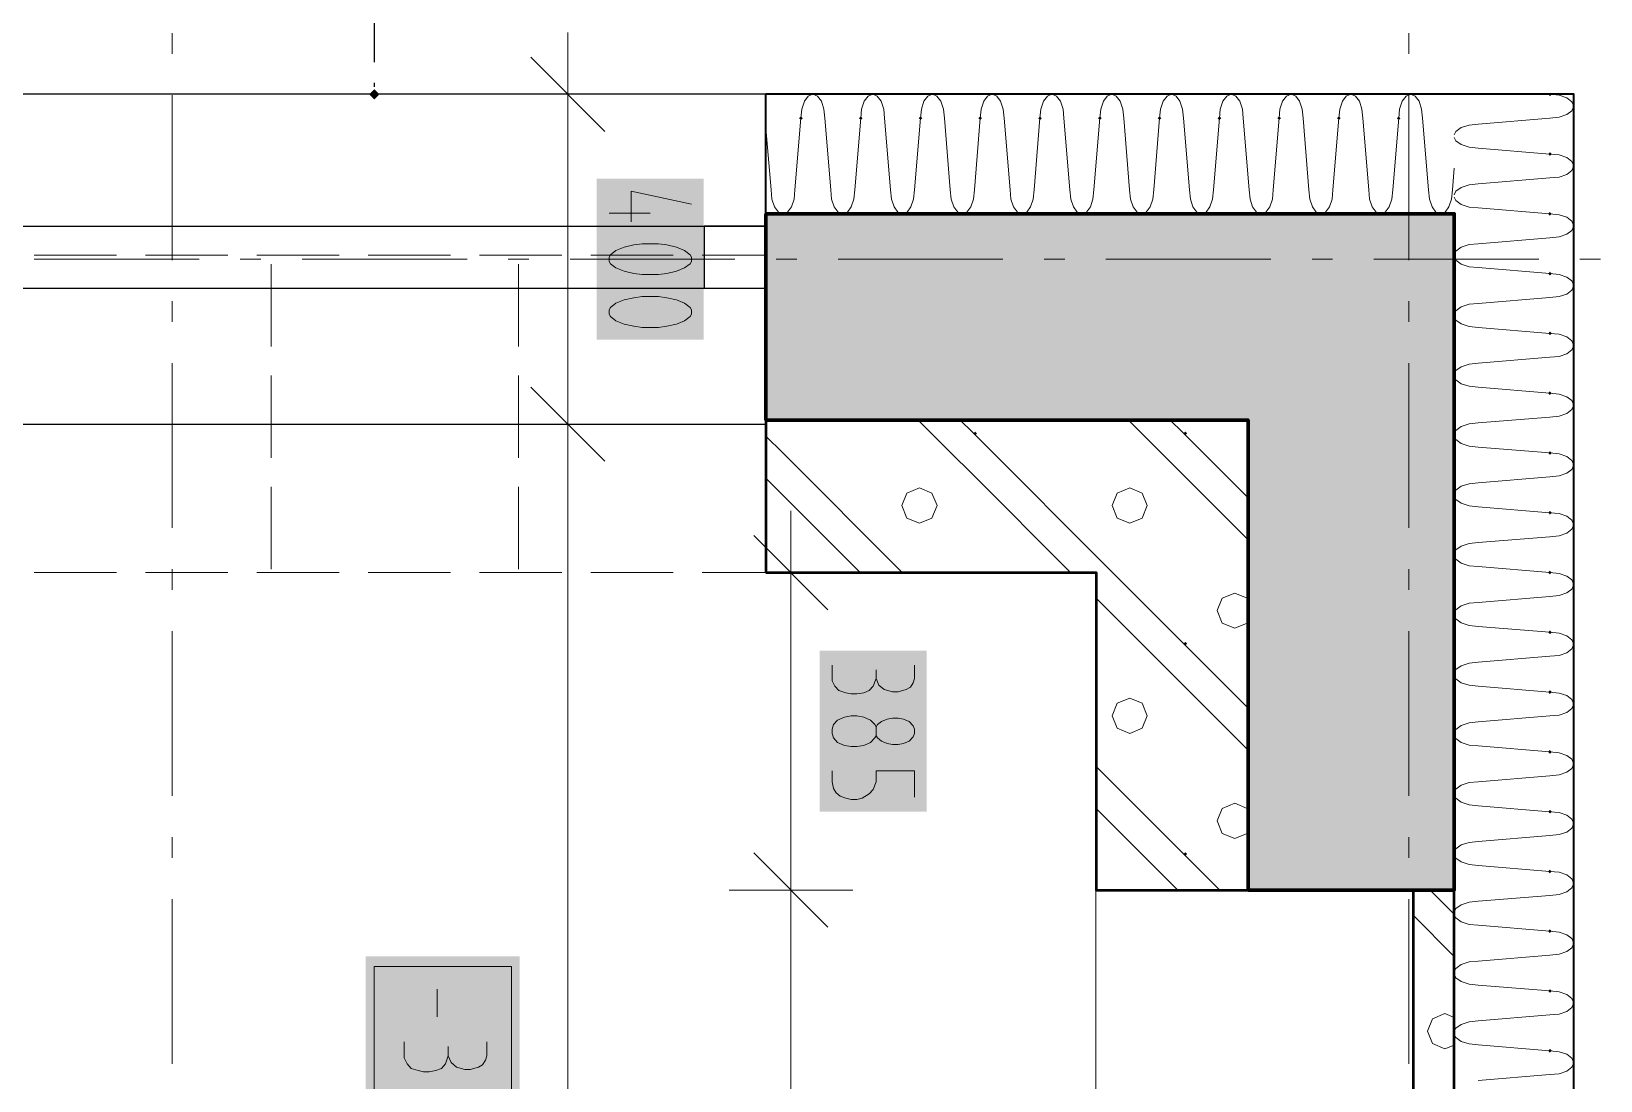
# Model space of a CAD drawing. Header units: millimetres. Extents: x 0 to 594, y 0 to 420.
# Drawn here: x 454.54 to 469.53, y 293.34 to 303.36 of the extents above; entities that cross this region are included whole.
import ezdxf

# ---------------------------------------------------------------- set-up
doc = ezdxf.new("R2010")
doc.units = ezdxf.units.MM
doc.header["$LTSCALE"] = 8
for name, color, linetype in [('PDF_Dokresleni nad rovinou rezu', 7, 'Continuous'), ('PDF_Instalacni prizdivky', 7, 'Continuous'), ('PDF_Koty delkove', 7, 'Continuous'), ('PDF_Koty vyskove-pudorysy', 7, 'Continuous'), ('PDF_Obecne 0.25', 7, 'Continuous'), ('PDF_Okna', 7, 'Continuous'), ('PDF_Omitka', 7, 'Continuous'), ('PDF_Osy hlavni', 7, 'Continuous'), ('PDF_Steny obvodove nosne', 7, 'Continuous'), ('PDF_Vestaveny nabytek', 7, 'Continuous'), ('PDF_Zatepleni', 7, 'Continuous')]:
    doc.layers.add(name, color=color, linetype=linetype)

msp = doc.modelspace()

# ---------------------------------------------------------------- linework, layer by layer
at = {"layer": 'PDF_Dokresleni nad rovinou rezu', "lineweight": 25}
for points in [[(457.815, 303.858), (457.815, 303.071)], [(457.815, 302.874), (457.815, 302.835)]]:
    msp.add_lwpolyline(points, dxfattribs=at)
at = {"layer": 'PDF_Dokresleni nad rovinou rezu', "lineweight": 25, "transparency": 33554559}
msp.add_solid([(457.815, 302.813), (457.864, 302.764), (457.766, 302.764), (457.815, 302.714)], dxfattribs=at)
at = {"layer": 'PDF_Instalacni prizdivky', "lineweight": 50}
for points in [[(461.555, 298.197), (464.709, 298.197), (464.709, 295.165), (466.161, 295.165), (466.161, 299.65), (466.122, 299.65), (464.709, 299.65), (461.555, 299.65), (461.555, 299.614)], [(468.13, 278.63), (468.13, 295.165), (467.736, 295.165), (467.736, 278.63)]]:
    msp.add_lwpolyline(points, close=True, dxfattribs=at)
at = {"layer": 'PDF_Instalacni prizdivky', "lineweight": 9}
for points in [[(463.012, 299.65), (463.323, 299.339), (463.524, 299.138), (464.465, 298.197)], [(463.413, 299.65), (463.524, 299.539)], [(465.02, 299.65), (465.331, 299.339), (465.532, 299.138), (466.161, 298.508)], [(465.421, 299.65), (465.532, 299.539)], [(461.555, 299.5), (461.717, 299.339)], [(463.524, 299.539), (463.725, 299.339)], [(465.532, 299.539), (465.732, 299.339)], [(461.717, 299.339), (462.858, 298.197)], [(463.725, 299.339), (464.709, 298.354)], [(465.732, 299.339), (466.161, 298.909)], [(461.555, 299.098), (462.457, 298.197)], [(464.709, 298.354), (465.532, 297.531)], [(464.709, 297.952), (465.331, 297.331), (465.532, 297.13), (466.161, 296.5)], [(466.161, 297.931), (466.153, 297.952), (466.034, 298.001), (465.914, 297.952), (465.865, 297.833), (465.914, 297.713), (466.034, 297.664), (466.153, 297.713), (466.161, 297.734)], [(465.532, 297.531), (465.732, 297.331)], [(465.732, 297.331), (466.161, 296.902)], [(464.709, 296.346), (465.532, 295.524)], [(464.709, 295.944), (465.331, 295.323), (465.488, 295.165)], [(466.161, 295.923), (466.153, 295.944), (466.034, 295.993), (465.914, 295.944), (465.865, 295.825), (465.914, 295.705), (466.034, 295.656), (466.153, 295.705), (466.161, 295.726)], [(465.532, 295.524), (465.732, 295.323)], [(465.732, 295.323), (465.89, 295.165)], [(467.898, 295.165), (468.13, 294.933)], [(467.736, 294.925), (468.13, 294.531)], [(468.13, 293.949), (468.041, 293.986), (467.922, 293.936), (467.873, 293.817), (467.922, 293.698), (468.041, 293.648), (468.13, 293.685)]]:
    msp.add_lwpolyline(points, dxfattribs=at)
for points in [[(463.022, 298.668), (463.141, 298.717), (463.19, 298.837), (463.141, 298.956), (463.022, 299.005), (462.902, 298.956), (462.853, 298.837), (462.902, 298.717)], [(465.03, 298.668), (465.149, 298.717), (465.198, 298.837), (465.149, 298.956), (465.03, 299.005), (464.91, 298.956), (464.861, 298.837), (464.91, 298.717)], [(465.03, 296.66), (465.149, 296.709), (465.198, 296.829), (465.149, 296.948), (465.03, 296.997), (464.91, 296.948), (464.861, 296.829), (464.91, 296.709)]]:
    msp.add_lwpolyline(points, close=True, dxfattribs=at)
at = {"layer": 'PDF_Instalacni prizdivky', "lineweight": 9, "transparency": 33554559}
for points in [[(461.555, 299.534), (461.564, 299.525), (461.555, 299.517)], [(463.554, 299.543), (463.572, 299.525), (463.536, 299.525), (463.554, 299.508)], [(465.562, 299.543), (465.579, 299.525), (465.544, 299.525), (465.562, 299.508)], [(465.562, 297.535), (465.579, 297.517), (465.544, 297.517), (465.562, 297.5)], [(465.562, 295.527), (465.579, 295.51), (465.544, 295.51), (465.562, 295.492)]]:
    msp.add_solid(points, dxfattribs=at)
at = {"layer": 'PDF_Koty delkove', "lineweight": 18}
for points in [[(459.663, 302.764), (459.663, 303.354)], [(459.309, 303.118), (460.017, 302.409)], [(459.072, 302.764), (459.663, 302.764), (460.253, 302.764)], [(459.663, 302.764), (459.663, 302.311), (459.663, 299.614), (459.663, 263.433), (459.663, 262.803), (459.663, 203.906), (459.663, 202.921), (459.663, 200.953), (459.663, 186.976), (459.663, 186.189), (459.663, 155.402), (459.663, 152.291), (459.663, 150.48)], [(460.267, 301.546), (460.267, 301.84), (460.844, 301.713)], [(460.057, 301.629), (460.45, 301.629)], [(460.7, 301.304), (460.608, 301.325), (460.53, 301.336), (460.372, 301.336), (460.294, 301.325), (460.201, 301.304), (460.123, 301.272), (460.07, 301.231), (460.057, 301.209), (460.057, 301.168), (460.07, 301.146), (460.123, 301.105), (460.201, 301.073), (460.294, 301.052), (460.372, 301.042)], [(460.372, 301.042), (460.53, 301.042), (460.608, 301.052), (460.7, 301.073), (460.779, 301.105), (460.831, 301.146), (460.844, 301.168), (460.844, 301.209), (460.831, 301.231), (460.779, 301.272), (460.7, 301.304)], [(459.309, 299.968), (460.017, 299.26)], [(459.072, 299.614), (459.663, 299.614), (460.253, 299.614)], [(461.793, 298.197), (461.793, 298.787)], [(461.439, 298.551), (462.148, 297.842)], [(461.203, 298.197), (461.793, 298.197), (462.384, 298.197)], [(461.793, 298.197), (461.793, 297.807), (461.793, 295.165), (461.793, 278.63), (461.793, 275.598), (461.793, 263.433)], [(462.187, 297.311), (462.187, 297.164), (462.214, 297.111), (462.253, 297.069), (462.318, 297.048), (462.371, 297.038), (462.424, 297.038), (462.489, 297.048), (462.541, 297.069), (462.581, 297.111), (462.607, 297.185)], [(462.974, 297.311), (462.974, 297.185), (462.962, 297.142), (462.935, 297.101), (462.896, 297.079), (462.818, 297.059), (462.765, 297.059), (462.686, 297.079), (462.633, 297.122), (462.607, 297.185), (462.607, 297.268)], [(462.371, 296.534), (462.424, 296.534), (462.489, 296.545), (462.555, 296.575), (462.594, 296.618), (462.607, 296.638), (462.607, 296.723), (462.594, 296.744), (462.555, 296.786), (462.489, 296.817), (462.424, 296.828), (462.371, 296.828), (462.306, 296.817), (462.24, 296.786), (462.2, 296.744)], [(462.607, 296.723), (462.621, 296.744), (462.66, 296.775), (462.712, 296.796), (462.765, 296.807), (462.818, 296.807), (462.87, 296.796), (462.922, 296.775), (462.962, 296.733), (462.974, 296.701), (462.974, 296.66), (462.962, 296.628), (462.922, 296.586), (462.87, 296.565), (462.818, 296.555), (462.765, 296.555), (462.712, 296.565), (462.66, 296.586), (462.621, 296.618), (462.607, 296.638)], [(462.2, 296.744), (462.187, 296.701), (462.187, 296.66), (462.2, 296.618), (462.24, 296.575), (462.306, 296.545), (462.371, 296.534)], [(462.974, 296.051), (462.974, 296.303), (462.607, 296.303), (462.607, 296.197), (462.581, 296.124), (462.541, 296.082), (462.476, 296.041), (462.424, 296.03), (462.371, 296.03), (462.318, 296.041), (462.266, 296.061), (462.227, 296.093), (462.2, 296.134), (462.187, 296.197), (462.187, 296.303)], [(461.439, 295.52), (462.148, 294.811)], [(461.203, 295.165), (461.793, 295.165), (462.384, 295.165)]]:
    msp.add_lwpolyline(points, dxfattribs=at)
msp.add_lwpolyline([(460.372, 300.538), (460.53, 300.538), (460.608, 300.548), (460.7, 300.569), (460.779, 300.601), (460.831, 300.642), (460.844, 300.664), (460.844, 300.705), (460.831, 300.727), (460.779, 300.768), (460.7, 300.8), (460.608, 300.821), (460.53, 300.832), (460.372, 300.832), (460.294, 300.821), (460.201, 300.8), (460.123, 300.768), (460.07, 300.727), (460.057, 300.705), (460.057, 300.664), (460.07, 300.642), (460.123, 300.601), (460.201, 300.569), (460.294, 300.548)], close=True, dxfattribs=at)
at = {"layer": 'PDF_Koty delkove', "color": 7, "lineweight": 18, "true_color": 0xffffff, "transparency": 33554559}
for points in [[(459.938, 301.958), (459.938, 300.42), (460.962, 301.958), (460.962, 300.42)], [(462.069, 297.45), (462.069, 295.912), (463.092, 297.45), (463.092, 295.912)]]:
    msp.add_solid(points, dxfattribs=at)
at = {"layer": 'PDF_Koty vyskove-pudorysy', "lineweight": 18}
msp.add_lwpolyline([(457.813, 294.436), (457.813, 291.352), (459.125, 291.352), (459.125, 294.436)], close=True, dxfattribs=at)
for points in [[(458.417, 294.217), (458.417, 293.954)], [(458.101, 293.714), (458.101, 293.561), (458.128, 293.506), (458.168, 293.462), (458.233, 293.441), (458.286, 293.43), (458.338, 293.43), (458.404, 293.441), (458.456, 293.462), (458.495, 293.506), (458.522, 293.583)], [(458.889, 293.714), (458.889, 293.583), (458.876, 293.539), (458.849, 293.495), (458.81, 293.473), (458.732, 293.451), (458.679, 293.451), (458.601, 293.473), (458.548, 293.517), (458.522, 293.583), (458.522, 293.67)]]:
    msp.add_lwpolyline(points, dxfattribs=at)
at = {"layer": 'PDF_Koty vyskove-pudorysy', "color": 7, "lineweight": 25, "true_color": 0xffffff, "transparency": 33554559}
msp.add_solid([(457.734, 294.531), (457.734, 291.476), (459.204, 294.531), (459.204, 291.476)], dxfattribs=at)
at = {"layer": 'PDF_Obecne 0.25', "lineweight": 25}
msp.add_lwpolyline([(467.736, 295.165), (467.736, 278.63)], dxfattribs=at)
at = {"layer": 'PDF_Okna', "lineweight": 25}
for points in [[(461.555, 302.764), (449.744, 302.764)], [(449.744, 301.504), (461.555, 301.504)], [(449.744, 300.913), (461.555, 300.913)], [(449.744, 299.614), (461.555, 299.614)]]:
    msp.add_lwpolyline(points, dxfattribs=at)
msp.add_lwpolyline([(461.555, 301.504), (460.965, 301.504), (460.965, 300.913), (461.555, 300.913)], close=True, dxfattribs=at)
at = {"layer": 'PDF_Omitka', "lineweight": 35}
for points in [[(461.555, 299.65), (461.555, 299.653)], [(461.555, 299.65), (464.709, 299.65), (466.122, 299.65), (466.122, 299.653), (461.555, 299.653)]]:
    msp.add_lwpolyline(points, dxfattribs=at)
at = {"layer": 'PDF_Osy hlavni', "lineweight": 18}
for points in [[(455.886, 303.15), (455.886, 303.347), (455.886, 303.15)], [(467.697, 303.347), (467.697, 303.15)], [(455.886, 301.181), (455.886, 302.756), (455.886, 301.181)], [(467.697, 302.756), (467.697, 301.181)], [(454.567, 301.189), (456.142, 301.189)], [(456.535, 301.189), (456.732, 301.189)], [(457.126, 301.189), (458.701, 301.189)], [(459.094, 301.189), (459.291, 301.189)], [(459.685, 301.189), (461.26, 301.189)], [(461.653, 301.189), (461.85, 301.189)], [(462.244, 301.189), (463.819, 301.189)], [(464.212, 301.189), (464.409, 301.189)], [(464.803, 301.189), (466.378, 301.189)], [(466.771, 301.189), (466.968, 301.189)], [(467.362, 301.189), (468.937, 301.189)], [(469.33, 301.189), (469.527, 301.189)], [(455.886, 300.591), (455.886, 300.787), (455.886, 300.591)], [(467.697, 300.787), (467.697, 300.591)], [(455.886, 298.622), (455.886, 300.197), (455.886, 298.622)], [(467.697, 300.197), (467.697, 298.622)], [(455.886, 298.032), (455.886, 298.228), (455.886, 298.032)], [(467.697, 298.228), (467.697, 298.032)], [(455.886, 296.063), (455.886, 297.638), (455.886, 296.063)], [(467.697, 297.638), (467.697, 296.063)], [(455.886, 295.473), (455.886, 295.669), (455.886, 295.473)], [(467.697, 295.669), (467.697, 295.473)], [(455.886, 293.504), (455.886, 295.079), (455.886, 293.504)], [(467.697, 295.079), (467.697, 293.504)]]:
    msp.add_lwpolyline(points, dxfattribs=at)
at = {"layer": 'PDF_Steny obvodove nosne', "lineweight": 70}
for points in [[(461.555, 299.653), (466.122, 299.653), (466.161, 299.653), (466.161, 299.65), (466.161, 295.165), (467.736, 295.165), (468.13, 295.165), (468.13, 301.622), (466.161, 301.622), (461.555, 301.622)], [(461.555, 299.653), (461.555, 300.913), (461.555, 301.504), (461.555, 301.622)]]:
    msp.add_lwpolyline(points, dxfattribs=at)
at = {"layer": 'PDF_Steny obvodove nosne', "color": 9, "lineweight": 9, "true_color": 0xc0c0c0, "transparency": 33554559}
for points in [[(466.161, 299.653), (466.161, 301.622), (461.555, 299.653), (461.555, 301.622)], [(466.161, 301.622), (466.161, 295.165), (468.13, 301.622), (468.13, 295.165)]]:
    msp.add_solid(points, dxfattribs=at)
at = {"layer": 'PDF_Vestaveny nabytek', "lineweight": 13}
for points in [[(454.567, 301.228), (455.354, 301.228)], [(455.63, 301.228), (456.417, 301.228)], [(456.693, 301.228), (457.48, 301.228)], [(456.831, 301.228), (456.831, 301.228)], [(456.831, 301.142), (456.831, 300.354)], [(457.756, 301.228), (458.543, 301.228)], [(458.819, 301.228), (459.606, 301.228)], [(459.193, 301.228), (459.193, 301.228)], [(459.193, 301.142), (459.193, 300.354)], [(459.882, 301.228), (460.669, 301.228)], [(460.945, 301.228), (461.555, 301.228)], [(461.555, 301.228), (461.555, 301.228)], [(456.831, 300.079), (456.831, 299.291)], [(459.193, 300.079), (459.193, 299.291)], [(456.831, 299.016), (456.831, 298.228)], [(459.193, 299.016), (459.193, 298.228)], [(454.567, 298.197), (455.354, 298.197)], [(455.63, 298.197), (456.417, 298.197)], [(456.693, 298.197), (457.48, 298.197)], [(456.831, 298.197), (456.831, 298.197)], [(457.756, 298.197), (458.543, 298.197)], [(458.819, 298.197), (459.606, 298.197)], [(459.193, 298.197), (459.193, 298.197)], [(459.882, 298.197), (460.669, 298.197)], [(460.945, 298.197), (461.555, 298.197)], [(461.555, 298.197), (461.555, 298.197)], [(464.705, 295.165), (464.705, 278.63), (467.736, 278.63)]]:
    msp.add_lwpolyline(points, dxfattribs=at)
msp.add_lwpolyline([(467.736, 295.165), (464.705, 295.165)], close=True, dxfattribs=at)
at = {"layer": 'PDF_Zatepleni', "lineweight": 35}
for points in [[(461.555, 301.622), (461.555, 302.764)], [(469.272, 262.803), (469.272, 278.63), (469.272, 302.764), (468.13, 302.764), (461.555, 302.764)], [(461.555, 301.622), (466.161, 301.622), (468.13, 301.622), (468.13, 295.165), (468.13, 278.63), (468.13, 262.803)]]:
    msp.add_lwpolyline(points, dxfattribs=at)
at = {"layer": 'PDF_Zatepleni', "lineweight": 9}
for points in [[(462.004, 302.764), (461.96, 302.746), (461.923, 302.697), (461.899, 302.623), (461.89, 302.535)], [(462.175, 301.85), (462.118, 302.535), (462.11, 302.623), (462.085, 302.697), (462.048, 302.746), (462.004, 302.764)], [(462.575, 302.764), (462.531, 302.746), (462.494, 302.697), (462.469, 302.623), (462.461, 302.535)], [(462.746, 301.85), (462.689, 302.535), (462.68, 302.623), (462.656, 302.697), (462.619, 302.746), (462.575, 302.764)], [(463.146, 302.764), (463.102, 302.746), (463.065, 302.697), (463.04, 302.623), (463.032, 302.535)], [(463.316, 301.85), (463.26, 302.535), (463.251, 302.623), (463.226, 302.697), (463.189, 302.746), (463.146, 302.764)], [(463.717, 302.764), (463.673, 302.746), (463.636, 302.697), (463.611, 302.623), (463.602, 302.535)], [(463.887, 301.85), (463.831, 302.535), (463.822, 302.623), (463.797, 302.697), (463.76, 302.746), (463.717, 302.764)], [(464.287, 302.764), (464.244, 302.746), (464.207, 302.697), (464.182, 302.623), (464.173, 302.535)], [(464.458, 301.85), (464.402, 302.535), (464.393, 302.623), (464.368, 302.697), (464.331, 302.746), (464.287, 302.764)], [(464.858, 302.764), (464.815, 302.746), (464.778, 302.697), (464.753, 302.623), (464.744, 302.535)], [(464.973, 302.535), (464.964, 302.623), (464.939, 302.697), (464.902, 302.746), (464.858, 302.764)], [(465.429, 302.764), (465.386, 302.746), (465.348, 302.697), (465.324, 302.623), (465.315, 302.535)], [(465.543, 302.535), (465.535, 302.623), (465.51, 302.697), (465.473, 302.746), (465.429, 302.764)], [(466, 302.764), (465.956, 302.746), (465.919, 302.697), (465.895, 302.623), (465.886, 302.535)], [(466.114, 302.535), (466.106, 302.623), (466.081, 302.697), (466.044, 302.746), (466, 302.764)], [(466.571, 302.764), (466.527, 302.746), (466.49, 302.697), (466.465, 302.623)], [(466.685, 302.535), (466.676, 302.623), (466.652, 302.697), (466.615, 302.746), (466.571, 302.764)], [(467.256, 302.535), (467.247, 302.623), (467.223, 302.697), (467.185, 302.746), (467.142, 302.764), (467.098, 302.746), (467.061, 302.697), (467.036, 302.623), (467.028, 302.535)], [(467.827, 302.535), (467.818, 302.623), (467.793, 302.697), (467.756, 302.746), (467.713, 302.764), (467.669, 302.746), (467.632, 302.697), (467.607, 302.623), (467.599, 302.535)], [(469.272, 302.65), (469.254, 302.693), (469.205, 302.73), (469.131, 302.755), (469.043, 302.764)], [(466.465, 302.623), (466.457, 302.535)], [(469.043, 302.535), (469.131, 302.544), (469.205, 302.569), (469.254, 302.606), (469.272, 302.65)], [(461.833, 301.85), (461.89, 302.535)], [(462.301, 301.622), (462.333, 301.638), (462.371, 301.688), (462.395, 301.763), (462.404, 301.85), (462.461, 302.535)], [(462.975, 301.85), (463.032, 302.535)], [(463.443, 301.622), (463.475, 301.638), (463.512, 301.688), (463.537, 301.763), (463.546, 301.85), (463.602, 302.535)], [(464.117, 301.85), (464.173, 302.535)], [(464.688, 301.85), (464.744, 302.535)], [(464.973, 302.535), (465.029, 301.85)], [(465.259, 301.85), (465.315, 302.535)], [(465.543, 302.535), (465.6, 301.85)], [(465.829, 301.85), (465.886, 302.535)], [(466.114, 302.535), (466.171, 301.85)], [(466.4, 301.85), (466.457, 302.535)], [(466.685, 302.535), (466.742, 301.85)], [(466.971, 301.85), (467.028, 302.535)], [(467.256, 302.535), (467.313, 301.85)], [(467.542, 301.85), (467.599, 302.535)], [(467.827, 302.535), (467.883, 301.85)], [(468.358, 302.479), (468.271, 302.47), (468.196, 302.445), (468.146, 302.408), (468.13, 302.376)], [(469.043, 302.535), (468.358, 302.479)], [(461.555, 302.44), (461.604, 301.85)], [(468.13, 302.352), (468.146, 302.32), (468.196, 302.283), (468.271, 302.258), (468.358, 302.249)], [(468.358, 302.249), (469.043, 302.193)], [(468.358, 302.249), (468.358, 302.249)], [(469.272, 302.079), (469.254, 302.122), (469.205, 302.159), (469.131, 302.184), (469.043, 302.193)], [(468.113, 301.85), (468.13, 302.058)], [(469.043, 301.965), (469.131, 301.973), (469.205, 301.998), (469.254, 302.035), (469.272, 302.079)], [(461.604, 301.85), (461.613, 301.763), (461.637, 301.688), (461.675, 301.638), (461.707, 301.622)], [(461.731, 301.622), (461.762, 301.638), (461.8, 301.688), (461.825, 301.763), (461.833, 301.85)], [(461.833, 301.85), (461.833, 301.85)], [(462.175, 301.85), (462.183, 301.763)], [(462.404, 301.85), (462.404, 301.85)], [(462.746, 301.85), (462.754, 301.763), (462.779, 301.688), (462.816, 301.638), (462.848, 301.622)], [(462.872, 301.622), (462.904, 301.638), (462.941, 301.688), (462.966, 301.763), (462.975, 301.85)], [(462.975, 301.85), (462.975, 301.85)], [(463.316, 301.85), (463.325, 301.763), (463.35, 301.688), (463.387, 301.638), (463.419, 301.622)], [(463.546, 301.85), (463.546, 301.85)], [(463.887, 301.85), (463.896, 301.763), (463.921, 301.688), (463.958, 301.638), (463.99, 301.622)], [(464.014, 301.622), (464.046, 301.638), (464.083, 301.688), (464.108, 301.763), (464.117, 301.85)], [(464.117, 301.85), (464.117, 301.85)], [(464.458, 301.85), (464.467, 301.763), (464.492, 301.688), (464.529, 301.638), (464.561, 301.622)], [(464.585, 301.622), (464.617, 301.638), (464.654, 301.688), (464.679, 301.763), (464.688, 301.85)], [(464.688, 301.85), (464.688, 301.85)], [(465.029, 301.85), (465.038, 301.763), (465.063, 301.688), (465.1, 301.638), (465.132, 301.622)], [(465.156, 301.622), (465.188, 301.638), (465.225, 301.688), (465.25, 301.763), (465.259, 301.85)], [(465.259, 301.85), (465.259, 301.85)], [(465.6, 301.85), (465.609, 301.763), (465.634, 301.688), (465.671, 301.638), (465.703, 301.622)], [(465.796, 301.688), (465.821, 301.763), (465.829, 301.85)], [(465.829, 301.85), (465.829, 301.85)], [(466.171, 301.85), (466.18, 301.763), (466.204, 301.688), (466.242, 301.638), (466.274, 301.622)], [(466.298, 301.622), (466.329, 301.638), (466.367, 301.688), (466.392, 301.763), (466.4, 301.85)], [(466.4, 301.85), (466.4, 301.85)], [(466.742, 301.85), (466.75, 301.763), (466.775, 301.688), (466.812, 301.638), (466.844, 301.622)], [(466.868, 301.622), (466.9, 301.638), (466.938, 301.688), (466.962, 301.763), (466.971, 301.85)], [(466.971, 301.85), (466.971, 301.85)], [(467.313, 301.85), (467.321, 301.763), (467.346, 301.688), (467.383, 301.638), (467.415, 301.622)], [(467.439, 301.622), (467.471, 301.638), (467.508, 301.688), (467.533, 301.763), (467.542, 301.85)], [(467.542, 301.85), (467.542, 301.85)], [(467.883, 301.85), (467.892, 301.763), (467.917, 301.688), (467.954, 301.638), (467.986, 301.622)], [(468.01, 301.622), (468.042, 301.638), (468.079, 301.688), (468.104, 301.763), (468.113, 301.85)], [(468.113, 301.85), (468.113, 301.85)], [(468.358, 301.908), (468.271, 301.899), (468.196, 301.874), (468.146, 301.837), (468.13, 301.805)], [(469.043, 301.965), (468.358, 301.908)], [(462.183, 301.763), (462.208, 301.688), (462.246, 301.638), (462.277, 301.622)], [(468.13, 301.781), (468.146, 301.749), (468.196, 301.712), (468.271, 301.687), (468.358, 301.678)], [(465.727, 301.622), (465.759, 301.638), (465.796, 301.688)], [(468.358, 301.678), (469.043, 301.622)], [(468.358, 301.678), (468.358, 301.678)], [(469.272, 301.508), (469.254, 301.551), (469.205, 301.589), (469.131, 301.613), (469.043, 301.622)], [(469.043, 301.394), (468.358, 301.337)], [(469.043, 301.394), (469.131, 301.402), (469.205, 301.427), (469.254, 301.464), (469.272, 301.508)], [(468.358, 301.337), (468.271, 301.328), (468.196, 301.304), (468.146, 301.266), (468.13, 301.234)], [(468.13, 301.21), (468.146, 301.178), (468.196, 301.141), (468.271, 301.116), (468.358, 301.108)], [(468.358, 301.108), (469.043, 301.051)], [(468.358, 301.108), (468.358, 301.108)], [(469.272, 300.937), (469.254, 300.981), (469.205, 301.018), (469.131, 301.042), (469.043, 301.051)], [(469.043, 300.823), (468.358, 300.766)], [(469.043, 300.823), (469.131, 300.831), (469.205, 300.856), (469.254, 300.893), (469.272, 300.937)], [(468.358, 300.766), (468.271, 300.758), (468.196, 300.733), (468.146, 300.695), (468.13, 300.664)], [(468.13, 300.64), (468.146, 300.608), (468.196, 300.57), (468.271, 300.546), (468.358, 300.537)], [(468.358, 300.537), (469.043, 300.48)], [(468.358, 300.537), (468.358, 300.537)], [(469.272, 300.366), (469.254, 300.41), (469.205, 300.447), (469.131, 300.472), (469.043, 300.48)], [(469.043, 300.252), (469.131, 300.261), (469.205, 300.285), (469.254, 300.322), (469.272, 300.366)], [(468.358, 300.195), (468.271, 300.187), (468.196, 300.162), (468.146, 300.125), (468.13, 300.093)], [(469.043, 300.252), (468.358, 300.195)], [(468.13, 300.069), (468.146, 300.037), (468.196, 300), (468.271, 299.975), (468.358, 299.966)], [(468.358, 299.966), (469.043, 299.909)], [(468.358, 299.966), (468.358, 299.966)], [(469.272, 299.795), (469.254, 299.839), (469.205, 299.876), (469.131, 299.901), (469.043, 299.909)], [(469.043, 299.681), (469.131, 299.69), (469.205, 299.714), (469.254, 299.752), (469.272, 299.795)], [(468.358, 299.625), (468.271, 299.616), (468.196, 299.591), (468.146, 299.554), (468.13, 299.522)], [(469.043, 299.681), (468.358, 299.625)], [(468.13, 299.498), (468.146, 299.466), (468.196, 299.429), (468.271, 299.404), (468.358, 299.395)], [(468.358, 299.395), (469.043, 299.339)], [(468.358, 299.395), (468.358, 299.395)], [(469.272, 299.224), (469.254, 299.268), (469.205, 299.305), (469.131, 299.33), (469.043, 299.339)], [(469.043, 299.11), (469.131, 299.119), (469.205, 299.144), (469.254, 299.181), (469.272, 299.224)], [(468.358, 299.054), (468.271, 299.045), (468.196, 299.02), (468.146, 298.983), (468.13, 298.951)], [(469.043, 299.11), (468.358, 299.054)], [(468.13, 298.927), (468.146, 298.895), (468.196, 298.858), (468.271, 298.833)], [(468.271, 298.833), (468.358, 298.824)], [(468.358, 298.824), (469.043, 298.768)], [(468.358, 298.824), (468.358, 298.824)], [(469.272, 298.653), (469.254, 298.697), (469.205, 298.734), (469.131, 298.759), (469.043, 298.768)], [(469.043, 298.539), (469.131, 298.548), (469.205, 298.573), (469.254, 298.61), (469.272, 298.653)], [(468.358, 298.483), (468.271, 298.474), (468.196, 298.449), (468.146, 298.412), (468.13, 298.38)], [(469.043, 298.539), (468.358, 298.483)], [(468.13, 298.356), (468.146, 298.324), (468.196, 298.287), (468.271, 298.262), (468.358, 298.253)], [(468.358, 298.253), (469.043, 298.197)], [(468.358, 298.253), (468.358, 298.253)], [(469.254, 298.126), (469.205, 298.163), (469.131, 298.188), (469.043, 298.197)], [(469.272, 298.083), (469.254, 298.126)], [(469.043, 297.968), (468.358, 297.912)], [(469.043, 297.968), (469.131, 297.977), (469.205, 298.002), (469.254, 298.039), (469.272, 298.083)], [(468.358, 297.912), (468.271, 297.903), (468.196, 297.878), (468.146, 297.841), (468.13, 297.809)], [(468.13, 297.785), (468.146, 297.753), (468.196, 297.716), (468.271, 297.691), (468.358, 297.682)], [(468.358, 297.682), (469.043, 297.626)], [(468.358, 297.682), (468.358, 297.682)], [(469.272, 297.512), (469.254, 297.555), (469.205, 297.592), (469.131, 297.617), (469.043, 297.626)], [(469.043, 297.398), (469.131, 297.406), (469.205, 297.431), (469.254, 297.468), (469.272, 297.512)], [(469.043, 297.398), (468.358, 297.341)], [(468.196, 297.307), (468.146, 297.27), (468.13, 297.238)], [(468.13, 297.214), (468.146, 297.182), (468.196, 297.145), (468.271, 297.12), (468.358, 297.112)], [(468.358, 297.341), (468.271, 297.332), (468.196, 297.307)], [(468.358, 297.112), (469.043, 297.055)], [(468.358, 297.112), (468.358, 297.112)], [(469.272, 296.941), (469.254, 296.985), (469.205, 297.022), (469.131, 297.046), (469.043, 297.055)], [(469.043, 296.827), (469.131, 296.835), (469.205, 296.86), (469.254, 296.897), (469.272, 296.941)], [(468.358, 296.77), (468.271, 296.761), (468.196, 296.737), (468.146, 296.699), (468.13, 296.667)], [(469.043, 296.827), (468.358, 296.77)], [(468.13, 296.643), (468.146, 296.612), (468.196, 296.574), (468.271, 296.549), (468.358, 296.541)], [(468.358, 296.541), (469.043, 296.484)], [(468.358, 296.541), (468.358, 296.541)], [(469.272, 296.37), (469.254, 296.414), (469.205, 296.451), (469.131, 296.475), (469.043, 296.484)], [(469.043, 296.256), (469.131, 296.265), (469.205, 296.289), (469.254, 296.326), (469.272, 296.37)], [(468.358, 296.199), (468.271, 296.191), (468.196, 296.166), (468.146, 296.128), (468.13, 296.097)], [(469.043, 296.256), (468.358, 296.199)], [(468.13, 296.073), (468.146, 296.041), (468.196, 296.003), (468.271, 295.979), (468.358, 295.97)], [(468.358, 295.97), (469.043, 295.913)], [(468.358, 295.97), (468.358, 295.97)], [(469.272, 295.799), (469.272, 295.799), (469.254, 295.843), (469.205, 295.88), (469.131, 295.905), (469.043, 295.913)], [(469.043, 295.685), (469.131, 295.694), (469.205, 295.718), (469.254, 295.755), (469.272, 295.799)], [(468.358, 295.628), (468.271, 295.62), (468.196, 295.595), (468.146, 295.558), (468.13, 295.526)], [(469.043, 295.685), (468.358, 295.628)], [(468.13, 295.502), (468.146, 295.47), (468.196, 295.433), (468.271, 295.408), (468.358, 295.399)], [(468.358, 295.399), (469.043, 295.342)], [(468.358, 295.399), (468.358, 295.399)], [(469.272, 295.228), (469.254, 295.272), (469.205, 295.309), (469.131, 295.334), (469.043, 295.342)], [(469.043, 295.114), (468.358, 295.058)], [(469.043, 295.114), (469.131, 295.123), (469.205, 295.148), (469.254, 295.185), (469.272, 295.228)], [(468.358, 295.058), (468.271, 295.049), (468.196, 295.024), (468.146, 294.987), (468.13, 294.955)], [(468.13, 294.931), (468.146, 294.899), (468.196, 294.862), (468.271, 294.837), (468.358, 294.828)], [(468.358, 294.828), (469.043, 294.772)], [(468.358, 294.828), (468.358, 294.828)], [(469.272, 294.657), (469.254, 294.701), (469.205, 294.738), (469.131, 294.763), (469.043, 294.772)], [(469.043, 294.543), (469.131, 294.552), (469.205, 294.577), (469.254, 294.614), (469.272, 294.657)], [(469.043, 294.543), (468.358, 294.487)], [(468.358, 294.487), (468.271, 294.478), (468.196, 294.453), (468.146, 294.416), (468.13, 294.384)], [(468.13, 294.36), (468.146, 294.328), (468.196, 294.291), (468.271, 294.266), (468.358, 294.257)], [(468.358, 294.257), (469.043, 294.201)], [(468.358, 294.257), (468.358, 294.257)], [(469.272, 294.087), (469.254, 294.13), (469.205, 294.167), (469.131, 294.192), (469.043, 294.201)], [(469.043, 293.972), (469.131, 293.981), (469.205, 294.006), (469.254, 294.043), (469.272, 294.087)], [(468.358, 293.916), (468.271, 293.907), (468.196, 293.882), (468.146, 293.845), (468.13, 293.813)], [(469.043, 293.972), (468.358, 293.916)], [(468.13, 293.789), (468.146, 293.757), (468.196, 293.72), (468.271, 293.695), (468.358, 293.686)], [(468.358, 293.686), (469.043, 293.63)], [(468.358, 293.686), (468.358, 293.686)], [(469.272, 293.516), (469.254, 293.559), (469.205, 293.596), (469.131, 293.621), (469.043, 293.63)], [(469.043, 293.402), (469.131, 293.41), (469.205, 293.435), (469.254, 293.472), (469.272, 293.516)], [(469.043, 293.402), (468.358, 293.345)]]:
    msp.add_lwpolyline(points, dxfattribs=at)
at = {"layer": 'PDF_Zatepleni', "lineweight": 9, "transparency": 33554559}
for points in [[(469.061, 302.764), (469.043, 302.746), (469.026, 302.764)], [(461.89, 302.553), (461.908, 302.535), (461.872, 302.535), (461.89, 302.518)], [(462.461, 302.553), (462.478, 302.535), (462.443, 302.535), (462.461, 302.518)], [(463.032, 302.553), (463.049, 302.535), (463.014, 302.535), (463.032, 302.518)], [(463.602, 302.553), (463.62, 302.535), (463.585, 302.535), (463.602, 302.518)], [(464.173, 302.553), (464.191, 302.535), (464.156, 302.535), (464.173, 302.518)], [(464.744, 302.553), (464.762, 302.535), (464.726, 302.535), (464.744, 302.518)], [(465.315, 302.553), (465.333, 302.535), (465.297, 302.535), (465.315, 302.518)], [(465.886, 302.553), (465.904, 302.535), (465.868, 302.535), (465.886, 302.518)], [(466.457, 302.553), (466.475, 302.535), (466.439, 302.535), (466.457, 302.518)], [(467.028, 302.553), (467.045, 302.535), (467.01, 302.535), (467.028, 302.518)], [(467.599, 302.553), (467.616, 302.535), (467.581, 302.535), (467.599, 302.518)], [(469.043, 302.211), (469.061, 302.193), (469.026, 302.193), (469.043, 302.175)], [(469.043, 301.64), (469.061, 301.622), (469.026, 301.622), (469.043, 301.604)], [(469.043, 301.069), (469.061, 301.051), (469.026, 301.051), (469.043, 301.033)], [(469.043, 300.498), (469.061, 300.48), (469.026, 300.48), (469.043, 300.463)], [(469.043, 299.927), (469.061, 299.909), (469.026, 299.909), (469.043, 299.892)], [(469.043, 299.356), (469.061, 299.339), (469.026, 299.339), (469.043, 299.321)], [(469.043, 298.785), (469.061, 298.768), (469.026, 298.768), (469.043, 298.75)], [(469.043, 298.215), (469.061, 298.197), (469.026, 298.197), (469.043, 298.179)], [(469.043, 297.644), (469.061, 297.626), (469.026, 297.626), (469.043, 297.608)], [(469.043, 297.073), (469.061, 297.055), (469.026, 297.055), (469.043, 297.037)], [(469.043, 296.502), (469.061, 296.484), (469.026, 296.484), (469.043, 296.466)], [(469.043, 295.931), (469.061, 295.913), (469.026, 295.913), (469.043, 295.896)], [(469.043, 295.36), (469.061, 295.342), (469.026, 295.342), (469.043, 295.325)], [(469.043, 294.789), (469.061, 294.772), (469.026, 294.772), (469.043, 294.754)], [(469.043, 294.218), (469.061, 294.201), (469.026, 294.201), (469.043, 294.183)], [(469.043, 293.648), (469.061, 293.63), (469.026, 293.63), (469.043, 293.612)]]:
    msp.add_solid(points, dxfattribs=at)

doc.saveas('drawing.dxf')
